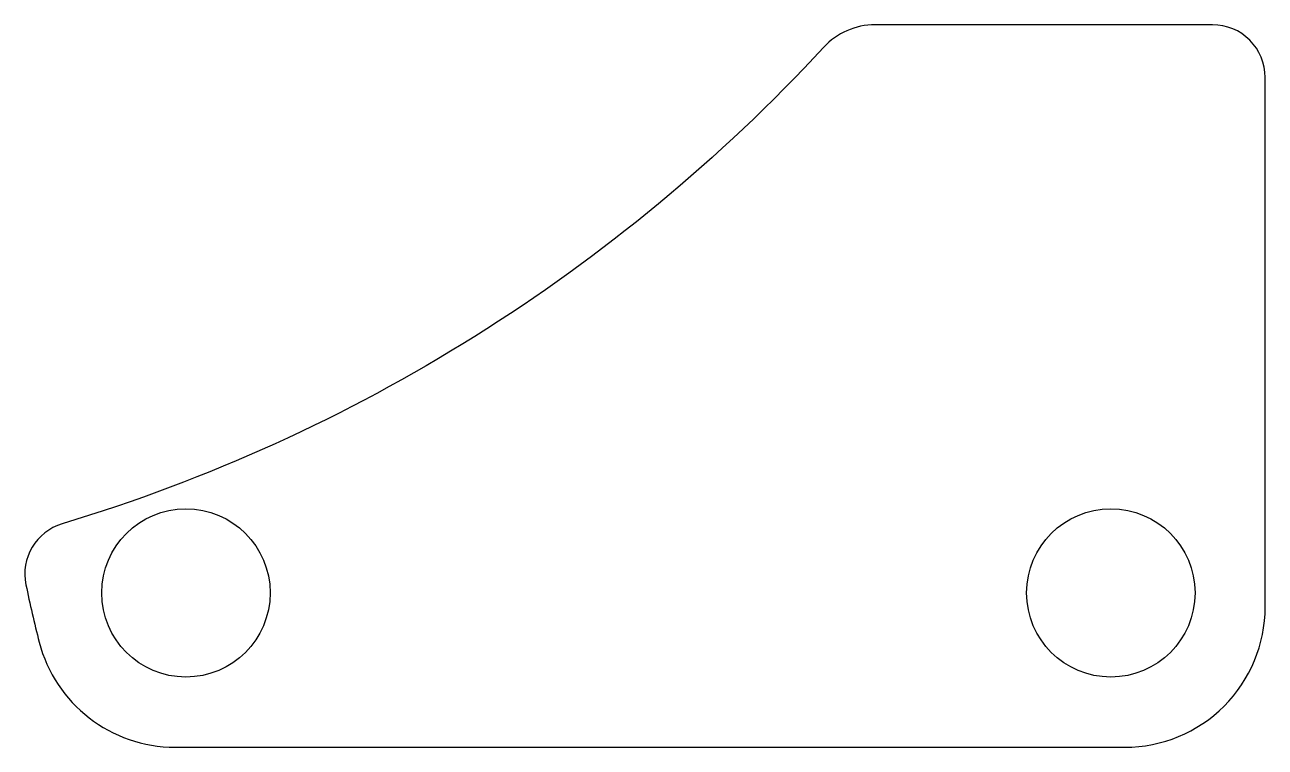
# Model space of a CAD drawing. Header units: millimetres. Extents: x 78.3 to 96, y -114.9 to -104.6.
import ezdxf

# ---------------------------------------------------------------- set-up
doc = ezdxf.new("R2010")
doc.units = ezdxf.units.MM
doc.layers.get('0').update_dxf_attribs({"linetype": 'CONTINUOUS'})

msp = doc.modelspace()

# ---------------------------------------------------------------- linework, layer by layer
msp.add_lwpolyline([(78.826, -111.711, 0.388061), (78.309, -112.581, 0.01246), (78.498, -113.397, 0.341919), (80.434, -114.897), (93.975, -114.897, 0.414214), (95.975, -112.897), (95.975, -105.346, 0.414214), (95.225, -104.596), (90.414, -104.596, 0.209311), (89.68, -104.918, -0.133814)], format="xyb", close=True)
for centre in [(80.59, -112.697), (93.775, -112.697)]:
    msp.add_circle(centre, 1.2)

doc.saveas('drawing.dxf')
